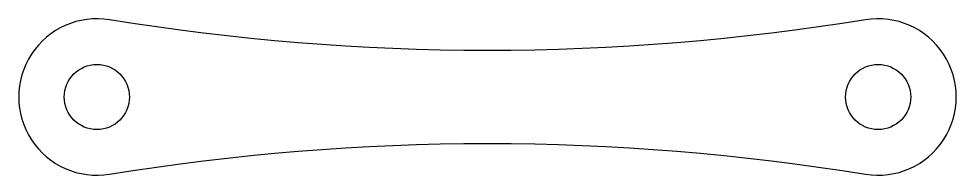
# Model space of a CAD drawing. Header units: millimetres. Extents: x -55 to 5, y -5 to 5.
import ezdxf

# ---------------------------------------------------------------- set-up
doc = ezdxf.new("R2010")
doc.units = ezdxf.units.MM

msp = doc.modelspace()

# ---------------------------------------------------------------- linework, layer by layer
msp.add_lwpolyline([(-0.806, -4.935, 1.176697), (-0.806, 4.935, -0.081177), (-49.194, 4.935, 1.176697), (-49.194, -4.935, -0.081177)], format="xyb", close=True)
for centre in [(-50, 0), (0, 0)]:
    msp.add_circle(centre, 2.083)

doc.saveas('drawing.dxf')
